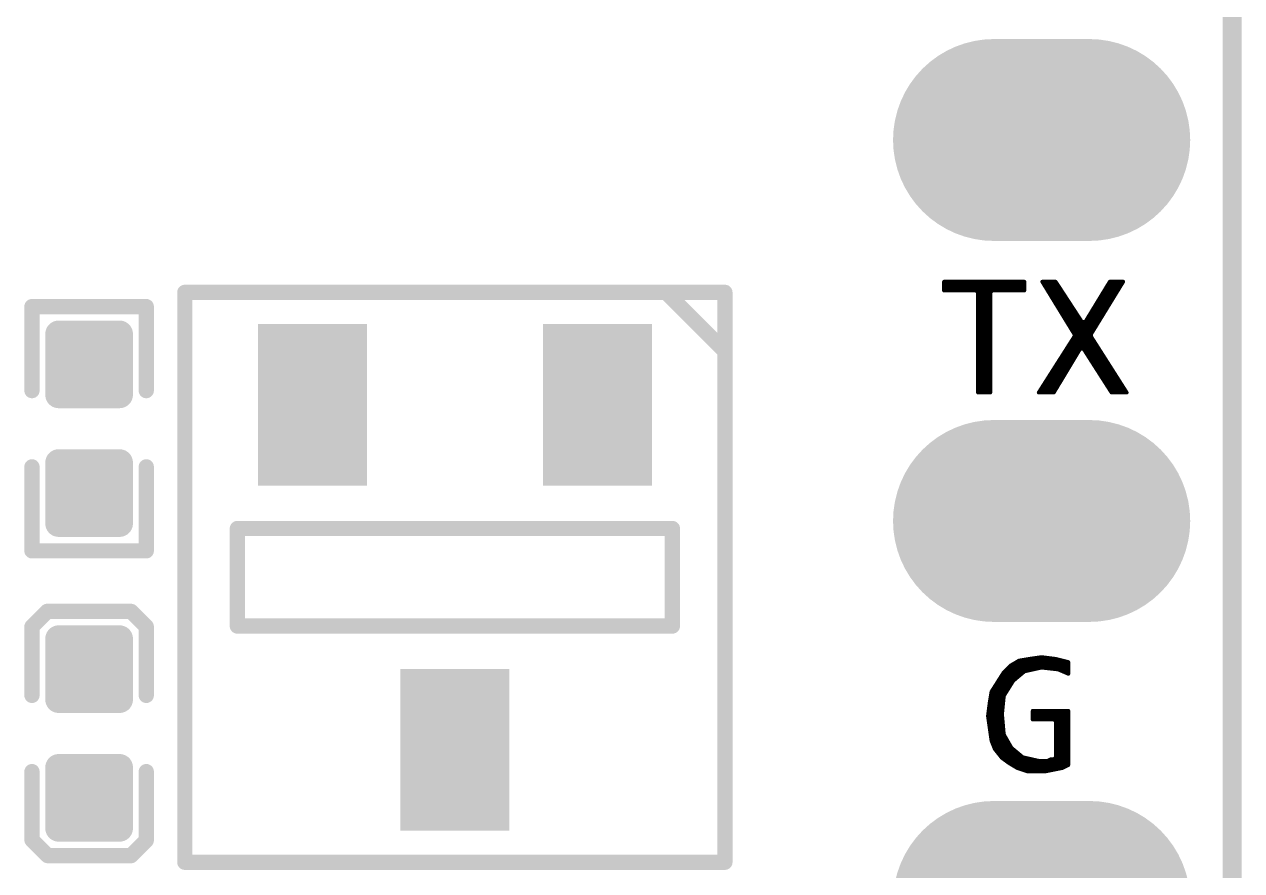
# Model space of a CAD drawing. Extents: x 138.1 to 180, y 20.3 to 82.2.
# Drawn here: x 163.06 to 171.18, y 36.94 to 42.58 of the extents above; entities that cross this region are included whole.
import ezdxf

# ---------------------------------------------------------------- set-up
doc = ezdxf.new("R2010")
doc.units = 0
doc.header["$MEASUREMENT"] = 0
doc.layers.get('0').update_dxf_attribs({"linetype": 'CONTINUOUS'})
doc.layers.add('SILKTOP_PHO', color=251, linetype='CONTINUOUS')

# ---------------------------------------------------------------- blocks, each defined once
blk = doc.blocks.new('ROUND_1')
at = {"const_width": 0.0127}
blk.add_lwpolyline([(-0.00635, 0, 1), (0.00635, 0, 1)], format="xyb", close=True, dxfattribs=at)
blk = doc.blocks.new('ROUND_33')
at = {"const_width": 0.0508}
blk.add_lwpolyline([(-0.0254, 0, 1), (0.0254, 0, 1)], format="xyb", close=True, dxfattribs=at)
blk = doc.blocks.new('RECTANGLE_233')
blk.add_solid([(0.363092, 0.538098), (0.363092, -0.538098), (-0.363092, 0.538098), (-0.363092, -0.538098)])
blk = doc.blocks.new('OBLONG_242')
at = {"const_width": 1.3462}
blk.add_lwpolyline([(0.3175, 0), (-0.3175, 0)], dxfattribs=at)
at = {"const_width": 0.6731}
for points in [[(-0.65405, 0, 1), (0.01905, 0, 1)], [(-0.01905, 0, 1), (0.65405, 0, 1)]]:
    blk.add_lwpolyline(points, format="xyb", close=True, dxfattribs=at)
blk = doc.blocks.new('ROUND_158')
at = {"const_width": 0.0889}
blk.add_lwpolyline([(-0.04445, 0, 1), (0.04445, 0, 1)], format="xyb", close=True, dxfattribs=at)

msp = doc.modelspace()

# ---------------------------------------------------------------- linework, layer by layer
for points, const_width in [([(171.1163, 26.2833), (171.1163, 63.1961)], 0.127), ([(163.2931, 40.1141), (163.2931, 40.5205)], 0.1778), ([(163.2931, 40.5205), (163.6995, 40.5205)], 0.1778), ([(163.3185, 40.1141), (163.3185, 40.5205)], 0.1778), ([(163.4963, 40.1141), (163.4963, 40.5205)], 0.1778), ([(163.6741, 40.1141), (163.6741, 40.5205)], 0.1778), ([(163.6995, 40.5205), (163.6995, 40.1141)], 0.1778), ([(163.2931, 40.3963), (163.6995, 40.3963)], 0.1778), ([(163.2931, 40.2185), (163.6995, 40.2185)], 0.1778), ([(163.6995, 40.1141), (163.2931, 40.1141)], 0.1778), ([(163.2931, 39.2561), (163.2931, 39.6625)], 0.1778), ([(163.2931, 39.6625), (163.6995, 39.6625)], 0.1778), ([(163.3185, 39.2561), (163.3185, 39.6625)], 0.1778), ([(163.4963, 39.2561), (163.4963, 39.6625)], 0.1778), ([(163.6741, 39.2561), (163.6741, 39.6625)], 0.1778), ([(163.6995, 39.6625), (163.6995, 39.2561)], 0.1778), ([(163.2931, 39.5073), (163.6995, 39.5073)], 0.1778), ([(163.2931, 39.3295), (163.6995, 39.3295)], 0.1778), ([(163.6995, 39.2561), (163.2931, 39.2561)], 0.1778), ([(163.2931, 38.0821), (163.2931, 38.4885)], 0.1778), ([(163.2931, 38.4885), (163.6995, 38.4885)], 0.1778), ([(163.3185, 38.0821), (163.3185, 38.4885)], 0.1778), ([(163.4963, 38.0821), (163.4963, 38.4885)], 0.1778), ([(163.6741, 38.0821), (163.6741, 38.4885)], 0.1778), ([(163.6995, 38.4885), (163.6995, 38.0821)], 0.1778), ([(163.2931, 38.4405), (163.6995, 38.4405)], 0.1778), ([(163.2931, 38.2627), (163.6995, 38.2627)], 0.1778), ([(163.2931, 38.0849), (163.6995, 38.0849)], 0.1778), ([(163.6995, 38.0821), (163.2931, 38.0821)], 0.1778), ([(163.2931, 37.2241), (163.2931, 37.6305)], 0.1778), ([(163.2931, 37.6305), (163.6995, 37.6305)], 0.1778), ([(163.3185, 37.2241), (163.3185, 37.6305)], 0.1778), ([(163.4963, 37.2241), (163.4963, 37.6305)], 0.1778), ([(163.6741, 37.2241), (163.6741, 37.6305)], 0.1778), ([(163.6995, 37.6305), (163.6995, 37.2241)], 0.1778), ([(163.2931, 37.5515), (163.6995, 37.5515)], 0.1778), ([(163.2931, 37.3737), (163.6995, 37.3737)], 0.1778), ([(163.6995, 37.2241), (163.2931, 37.2241)], 0.1778)]:
    msp.add_lwpolyline(points, dxfattribs=dict(const_width=const_width))
at = {"layer": 'SILKTOP_PHO'}
for points, const_width in [([(171.1163, 26.2833), (171.1163, 63.1961)], 0.127), ([(164.1346, 40.7976), (164.1346, 36.9978)], 0.1016), ([(167.7348, 40.7976), (164.1346, 40.7976)], 0.1016), ([(164.1346, 36.9978), (164.1346, 40.7976)], 0.1016), ([(164.1346, 40.7976), (167.7348, 40.7976)], 0.1016), ([(167.3495, 40.79), (167.7305, 40.409)], 0.1016), ([(167.7348, 36.9978), (167.7348, 40.7976)], 0.1016), ([(167.7348, 40.7976), (167.7348, 36.9978)], 0.1016), ([(169.7312, 40.8685), (169.1956, 40.8685)], 0.0254), ([(169.1956, 40.8685), (169.1956, 40.81)], 0.0254), ([(169.1956, 40.81), (169.4097, 40.81)], 0.0254), ([(169.2113, 40.81), (169.2113, 40.8685)], 0.0254), ([(169.2367, 40.81), (169.2367, 40.8685)], 0.0254), ([(169.2621, 40.81), (169.2621, 40.8685)], 0.0254), ([(169.2875, 40.81), (169.2875, 40.8685)], 0.0254), ([(169.3129, 40.81), (169.3129, 40.8685)], 0.0254), ([(169.3383, 40.81), (169.3383, 40.8685)], 0.0254), ([(169.3637, 40.81), (169.3637, 40.8685)], 0.0254), ([(169.3891, 40.81), (169.3891, 40.8685)], 0.0254), ([(169.4097, 40.81), (169.4224, 40.7973)], 0.0254), ([(169.4145, 40.8093), (169.4145, 40.8685)], 0.0254), ([(169.4399, 40.1296), (169.4399, 40.8685)], 0.0254), ([(169.4653, 40.1296), (169.4653, 40.8685)], 0.0254), ([(169.4907, 40.1296), (169.4907, 40.8685)], 0.0254), ([(169.5044, 40.7973), (169.5171, 40.81)], 0.0254), ([(169.5161, 40.81), (169.5161, 40.8685)], 0.0254), ([(169.5171, 40.81), (169.7312, 40.81)], 0.0254), ([(169.5415, 40.81), (169.5415, 40.8685)], 0.0254), ([(169.5669, 40.81), (169.5669, 40.8685)], 0.0254), ([(169.5923, 40.81), (169.5923, 40.8685)], 0.0254), ([(169.6177, 40.81), (169.6177, 40.8685)], 0.0254), ([(169.6431, 40.81), (169.6431, 40.8685)], 0.0254), ([(169.6685, 40.81), (169.6685, 40.8685)], 0.0254), ([(169.6939, 40.81), (169.6939, 40.8685)], 0.0254), ([(169.7193, 40.81), (169.7193, 40.8685)], 0.0254), ([(169.7312, 40.81), (169.7312, 40.8685)], 0.0254), ([(169.94, 40.8685), (169.8504, 40.8685)], 0.0254), ([(169.8504, 40.8685), (170.0653, 40.5174)], 0.0254), ([(169.8717, 40.8334), (169.8717, 40.8685)], 0.0254), ([(169.8971, 40.792), (169.8971, 40.8685)], 0.0254), ([(169.9225, 40.7506), (169.9225, 40.8685)], 0.0254), ([(170.1155, 40.5995), (169.94, 40.8685)], 0.0254), ([(169.9479, 40.7092), (169.9479, 40.8565)], 0.0254), ([(169.9733, 40.6678), (169.9733, 40.8174)], 0.0254), ([(170.3005, 40.8685), (170.1369, 40.5997)], 0.0254), ([(170.175, 40.5174), (170.3901, 40.8685)], 0.0254), ([(170.2781, 40.6858), (170.2781, 40.8316)], 0.0254), ([(170.3901, 40.8685), (170.3005, 40.8685)], 0.0254), ([(170.3035, 40.7272), (170.3035, 40.8685)], 0.0254), ([(170.3289, 40.7686), (170.3289, 40.8685)], 0.0254), ([(170.3543, 40.81), (170.3543, 40.8685)], 0.0254), ([(170.3797, 40.8515), (170.3797, 40.8685)], 0.0254), ([(163.8773, 40.7026), (163.1153, 40.7026)], 0.1016), ([(163.1153, 40.7026), (163.1153, 40.1423)], 0.1016), ([(163.8773, 40.1423), (163.8773, 40.7026)], 0.1016), ([(169.4224, 40.7973), (169.4224, 40.1296)], 0.0254), ([(169.5044, 40.1296), (169.5044, 40.7973)], 0.0254), ([(169.9987, 40.6262), (169.9987, 40.7786)], 0.0254), ([(170.0241, 40.5848), (170.0241, 40.7397)], 0.0254), ([(170.2273, 40.6028), (170.2273, 40.7483)], 0.0254), ([(170.2527, 40.6442), (170.2527, 40.79)], 0.0254), ([(170.0495, 40.5433), (170.0495, 40.7006)], 0.0254), ([(170.0749, 40.3747), (170.0749, 40.6617)], 0.0254), ([(170.1765, 40.52), (170.1765, 40.6648)], 0.0254), ([(170.2019, 40.5614), (170.2019, 40.7064)], 0.0254), ([(170.1003, 40.4169), (170.1003, 40.6229)], 0.0254), ([(170.1369, 40.5997), (170.1155, 40.5995)], 0.0254), ([(170.1257, 40.4209), (170.1257, 40.5936)], 0.0254), ([(170.1511, 40.3813), (170.1511, 40.6231)], 0.0254), ([(170.0653, 40.504), (169.827, 40.1296)], 0.0254), ([(170.0653, 40.5174), (170.0653, 40.504)], 0.0254), ([(170.1752, 40.504), (170.175, 40.5174)], 0.0254), ([(170.4135, 40.1296), (170.1752, 40.504)], 0.0254), ([(170.1765, 40.3417), (170.1765, 40.5019)], 0.0254), ([(169.9278, 40.1296), (170.1034, 40.4219)], 0.0254), ([(170.0241, 40.2899), (170.0241, 40.4395)], 0.0254), ([(170.0495, 40.3323), (170.0495, 40.4793)], 0.0254), ([(170.1034, 40.4219), (170.1249, 40.4222)], 0.0254), ([(170.1249, 40.4222), (170.3121, 40.1296)], 0.0254), ([(170.2019, 40.3018), (170.2019, 40.4621)], 0.0254), ([(170.2273, 40.2622), (170.2273, 40.4222)], 0.0254), ([(169.9733, 40.2053), (169.9733, 40.3597)], 0.0254), ([(169.9987, 40.2477), (169.9987, 40.3996)], 0.0254), ([(170.2527, 40.2225), (170.2527, 40.3821)], 0.0254), ([(170.2781, 40.1829), (170.2781, 40.3422)], 0.0254), ([(169.8971, 40.1296), (169.8971, 40.2398)], 0.0254), ([(169.9225, 40.1296), (169.9225, 40.28)], 0.0254), ([(169.9479, 40.1629), (169.9479, 40.3198)], 0.0254), ([(170.3035, 40.143), (170.3035, 40.3023)], 0.0254), ([(170.3289, 40.1296), (170.3289, 40.2624)], 0.0254), ([(169.8463, 40.1296), (169.8463, 40.1601)], 0.0254), ([(169.8717, 40.1296), (169.8717, 40.1999)], 0.0254), ([(170.3543, 40.1296), (170.3543, 40.2225)], 0.0254), ([(170.3797, 40.1296), (170.3797, 40.1827)], 0.0254), ([(169.4224, 40.1296), (169.5044, 40.1296)], 0.0254), ([(169.827, 40.1296), (169.9278, 40.1296)], 0.0254), ([(170.3121, 40.1296), (170.4135, 40.1296)], 0.0254), ([(170.4051, 40.1296), (170.4051, 40.1428)], 0.0254), ([(163.1153, 39.074), (163.1153, 39.6343)], 0.1016), ([(163.8773, 39.6343), (163.8773, 39.074)], 0.1016), ([(164.4846, 39.2228), (164.4846, 38.5726)], 0.1016), ([(167.3848, 39.2228), (164.4846, 39.2228)], 0.1016), ([(167.3848, 38.5726), (167.3848, 39.2228)], 0.1016), ([(163.8773, 39.074), (163.1153, 39.074)], 0.1016), ([(163.2169, 38.6706), (163.1153, 38.569)], 0.1016), ([(163.7757, 38.6706), (163.2169, 38.6706)], 0.1016), ([(163.8773, 38.569), (163.7757, 38.6706)], 0.1016), ([(163.1153, 38.569), (163.1153, 38.1103)], 0.1016), ([(163.8773, 38.1103), (163.8773, 38.569)], 0.1016), ([(164.4846, 38.5726), (167.3848, 38.5726)], 0.1016), ([(169.6388, 38.3087), (169.5931, 38.2629)], 0.0254), ([(169.6952, 38.3424), (169.6388, 38.3087)], 0.0254), ([(169.6431, 38.1855), (169.6431, 38.3112)], 0.0254), ([(169.6685, 38.2172), (169.6685, 38.3264)], 0.0254), ([(169.6939, 38.2386), (169.6939, 38.3417)], 0.0254), ([(169.7643, 38.3539), (169.6952, 38.3424)], 0.0254), ([(169.7193, 38.2596), (169.7193, 38.3465)], 0.0254), ([(169.7356, 38.2713), (169.843, 38.2952)], 0.0254), ([(169.7447, 38.2734), (169.7447, 38.3506)], 0.0254), ([(169.846, 38.3656), (169.7643, 38.3539)], 0.0254), ([(169.7701, 38.2789), (169.7701, 38.3546)], 0.0254), ([(169.7955, 38.2848), (169.7955, 38.3584)], 0.0254), ([(169.8209, 38.2904), (169.8209, 38.362)], 0.0254), ([(169.843, 38.2952), (169.8473, 38.2954)], 0.0254), ([(169.939, 38.3539), (169.846, 38.3656)], 0.0254), ([(169.8463, 38.2954), (169.8463, 38.3656)], 0.0254), ([(169.8473, 38.2954), (169.9548, 38.2835)], 0.0254), ([(169.8717, 38.2927), (169.8717, 38.3623)], 0.0254), ([(169.8971, 38.2899), (169.8971, 38.3592)], 0.0254), ([(169.9225, 38.2871), (169.9225, 38.3559)], 0.0254), ([(170.0241, 38.3325), (169.939, 38.3539)], 0.0254), ([(169.9479, 38.2843), (169.9479, 38.3518)], 0.0254), ([(169.9733, 38.2761), (169.9733, 38.3455)], 0.0254), ([(169.9987, 38.2652), (169.9987, 38.3391)], 0.0254), ([(170.0241, 38.2543), (170.0241, 38.3328)], 0.0254), ([(170.0241, 38.2543), (170.0241, 38.3325)], 0.0254), ([(169.5931, 38.2629), (169.5118, 38.1349)], 0.0254), ([(169.5669, 37.7115), (169.5669, 38.2218)], 0.0254), ([(169.5923, 38.0839), (169.5923, 38.2617)], 0.0254), ([(169.6177, 38.1448), (169.6177, 38.2876)], 0.0254), ([(169.6586, 38.2091), (169.7302, 38.2688)], 0.0254), ([(169.7302, 38.2688), (169.7356, 38.2713)], 0.0254), ([(169.9548, 38.2835), (169.9583, 38.2825)], 0.0254), ([(169.9583, 38.2825), (170.0241, 38.2543)], 0.0254), ([(169.5118, 38.1349), (169.5004, 38.0661)], 0.0254), ([(169.5161, 37.7981), (169.5161, 38.1418)], 0.0254), ([(169.5415, 37.7433), (169.5415, 38.1817)], 0.0254), ([(169.5964, 38.1105), (169.6561, 38.206)], 0.0254), ([(169.6561, 38.206), (169.6586, 38.2091)], 0.0254), ([(169.5004, 38.0661), (169.4884, 37.9726)], 0.0254), ([(169.5824, 37.9856), (169.5943, 38.1049)], 0.0254), ([(169.5943, 38.1049), (169.5964, 38.1105)], 0.0254), ([(169.4884, 37.9726), (169.512, 37.8085)], 0.0254), ([(169.4907, 37.9574), (169.4907, 37.9899)], 0.0254), ([(169.5824, 37.9843), (169.5824, 37.9856)], 0.0254), ([(169.5824, 37.9833), (169.5824, 37.9843)], 0.0254), ([(169.5943, 37.852), (169.5824, 37.9833)], 0.0254), ([(170.0241, 38.0074), (169.7869, 38.0074)], 0.0254), ([(169.7869, 38.0074), (169.7869, 37.9492)], 0.0254), ([(169.7955, 37.9492), (169.7955, 38.0074)], 0.0254), ([(169.8209, 37.9492), (169.8209, 38.0074)], 0.0254), ([(169.8463, 37.9492), (169.8463, 38.0074)], 0.0254), ([(169.8717, 37.9492), (169.8717, 38.0074)], 0.0254), ([(169.8971, 37.9492), (169.8971, 38.0074)], 0.0254), ([(169.9225, 37.9492), (169.9225, 38.0074)], 0.0254), ([(169.9479, 37.619), (169.9479, 38.0074)], 0.0254), ([(169.9733, 37.6241), (169.9733, 38.0074)], 0.0254), ([(169.9987, 37.6333), (169.9987, 38.0074)], 0.0254), ([(170.0241, 37.646), (170.0241, 38.0074)], 0.0254), ([(170.0241, 37.646), (170.0241, 38.0074)], 0.0254), ([(169.7869, 37.9492), (169.9294, 37.9492)], 0.0254), ([(169.9294, 37.9492), (169.9421, 37.9365)], 0.0254), ([(169.9421, 37.9365), (169.9421, 37.6978)], 0.0254), ([(169.512, 37.8085), (169.5346, 37.7521)], 0.0254), ([(169.5923, 37.6858), (169.5923, 37.8751)], 0.0254), ([(169.5961, 37.8466), (169.5943, 37.852)], 0.0254), ([(169.6439, 37.7631), (169.5961, 37.8466)], 0.0254), ([(169.6177, 37.6668), (169.6177, 37.8088)], 0.0254), ([(169.5346, 37.7521), (169.5801, 37.695)], 0.0254), ([(169.6431, 37.6503), (169.6431, 37.7643)], 0.0254), ([(169.6467, 37.7598), (169.6439, 37.7631)], 0.0254), ([(169.7183, 37.7001), (169.6467, 37.7598)], 0.0254), ([(169.6685, 37.635), (169.6685, 37.7415)], 0.0254), ([(169.5801, 37.695), (169.6261, 37.6607)], 0.0254), ([(169.6261, 37.6607), (169.684, 37.6259)], 0.0254), ([(169.6939, 37.6226), (169.6939, 37.7204)], 0.0254), ([(169.7236, 37.6973), (169.7183, 37.7001)], 0.0254), ([(169.7193, 37.614), (169.7193, 37.6993)], 0.0254), ([(169.8311, 37.6734), (169.7236, 37.6973)], 0.0254), ([(169.7447, 37.6056), (169.7447, 37.6927)], 0.0254), ([(169.7701, 37.603), (169.7701, 37.6871)], 0.0254), ([(169.7955, 37.603), (169.7955, 37.6813)], 0.0254), ([(169.8209, 37.603), (169.8209, 37.6757)], 0.0254), ([(169.8339, 37.6731), (169.8311, 37.6734)], 0.0254), ([(169.8816, 37.6731), (169.8339, 37.6731)], 0.0254), ([(169.8463, 37.603), (169.8463, 37.6731)], 0.0254), ([(169.8717, 37.6038), (169.8717, 37.6731)], 0.0254), ([(169.8875, 37.6744), (169.8816, 37.6731)], 0.0254), ([(169.9085, 37.6851), (169.8875, 37.6744)], 0.0254), ([(169.8971, 37.6089), (169.8971, 37.6795)], 0.0254), ([(169.9294, 37.6851), (169.9085, 37.6851)], 0.0254), ([(169.9225, 37.614), (169.9225, 37.6851)], 0.0254), ([(169.9421, 37.6978), (169.9294, 37.6851)], 0.0254), ([(169.985, 37.6264), (170.0241, 37.646)], 0.0254), ([(163.1153, 37.1469), (163.1153, 37.6023)], 0.1016), ([(163.8773, 37.6023), (163.8773, 37.1436)], 0.1016), ([(169.684, 37.6259), (169.7523, 37.603)], 0.0254), ([(169.7523, 37.603), (169.8684, 37.603)], 0.0254), ([(169.8684, 37.603), (169.985, 37.6264)], 0.0254), ([(163.2202, 37.042), (163.1153, 37.1469)], 0.1016), ([(163.8773, 37.1436), (163.776, 37.042)], 0.1016), ([(163.776, 37.042), (163.2202, 37.042)], 0.1016), ([(164.1346, 36.9978), (167.7348, 36.9978)], 0.1016), ([(167.7348, 36.9978), (164.1346, 36.9978)], 0.1016)]:
    msp.add_lwpolyline(points, dxfattribs=dict(at, const_width=const_width))

# ---------------------------------------------------------------- block references
for name, p in [('OBLONG_242', (169.8463, 41.8133)), ('ROUND_158', (163.2931, 40.5205)), ('ROUND_158', (163.3185, 40.5205)), ('ROUND_158', (163.4963, 40.5205)), ('ROUND_158', (163.6741, 40.5205)), ('ROUND_158', (163.6995, 40.5205)), ('RECTANGLE_233', (164.9847, 40.0478)), ('RECTANGLE_233', (166.8847, 40.0478)), ('ROUND_158', (163.2931, 40.3963)), ('ROUND_158', (163.6995, 40.3963)), ('ROUND_158', (163.2931, 40.2185)), ('ROUND_158', (163.6995, 40.2185)), ('ROUND_158', (163.2931, 40.1141)), ('ROUND_158', (163.2931, 40.1141)), ('ROUND_158', (163.3185, 40.1141)), ('ROUND_158', (163.4963, 40.1141)), ('ROUND_158', (163.6741, 40.1141)), ('ROUND_158', (163.6995, 40.1141)), ('OBLONG_242', (169.8463, 39.2733)), ('ROUND_158', (163.2931, 39.6625)), ('ROUND_158', (163.3185, 39.6625)), ('ROUND_158', (163.4963, 39.6625)), ('ROUND_158', (163.6741, 39.6625)), ('ROUND_158', (163.6995, 39.6625)), ('ROUND_158', (163.2931, 39.5073)), ('ROUND_158', (163.6995, 39.5073)), ('ROUND_158', (163.2931, 39.3295)), ('ROUND_158', (163.6995, 39.3295)), ('ROUND_158', (163.2931, 39.2561)), ('ROUND_158', (163.2931, 39.2561)), ('ROUND_158', (163.3185, 39.2561)), ('ROUND_158', (163.4963, 39.2561)), ('ROUND_158', (163.6741, 39.2561)), ('ROUND_158', (163.6995, 39.2561)), ('ROUND_158', (163.2931, 38.4885)), ('ROUND_158', (163.3185, 38.4885)), ('ROUND_158', (163.4963, 38.4885)), ('ROUND_158', (163.6741, 38.4885)), ('ROUND_158', (163.6995, 38.4885)), ('ROUND_158', (163.2931, 38.4405)), ('ROUND_158', (163.6995, 38.4405)), ('ROUND_158', (163.2931, 38.2627)), ('ROUND_158', (163.6995, 38.2627)), ('RECTANGLE_233', (165.9347, 37.7476)), ('ROUND_158', (163.2931, 38.0849)), ('ROUND_158', (163.2931, 38.0821)), ('ROUND_158', (163.2931, 38.0821)), ('ROUND_158', (163.3185, 38.0821)), ('ROUND_158', (163.4963, 38.0821)), ('ROUND_158', (163.6741, 38.0821)), ('ROUND_158', (163.6995, 38.0849)), ('ROUND_158', (163.6995, 38.0821)), ('ROUND_158', (163.2931, 37.6305)), ('ROUND_158', (163.3185, 37.6305)), ('ROUND_158', (163.4963, 37.6305)), ('ROUND_158', (163.6741, 37.6305)), ('ROUND_158', (163.6995, 37.6305)), ('ROUND_158', (163.2931, 37.5515)), ('ROUND_158', (163.6995, 37.5515)), ('ROUND_158', (163.2931, 37.3737)), ('ROUND_158', (163.6995, 37.3737)), ('OBLONG_242', (169.8463, 36.7333)), ('ROUND_158', (163.2931, 37.2241)), ('ROUND_158', (163.2931, 37.2241)), ('ROUND_158', (163.3185, 37.2241)), ('ROUND_158', (163.4963, 37.2241)), ('ROUND_158', (163.6741, 37.2241)), ('ROUND_158', (163.6995, 37.2241))]:
    msp.add_blockref(name, p)
for name, p in [('ROUND_33', (164.1346, 40.7976)), ('ROUND_33', (164.1346, 40.7976)), ('ROUND_33', (164.1346, 40.7976)), ('ROUND_33', (167.3495, 40.79)), ('ROUND_33', (167.7348, 40.7976)), ('ROUND_33', (167.7348, 40.7976)), ('ROUND_33', (167.7348, 40.7976)), ('ROUND_1', (169.1956, 40.8685)), ('ROUND_1', (169.1956, 40.81)), ('ROUND_1', (169.2113, 40.8685)), ('ROUND_1', (169.2113, 40.81)), ('ROUND_1', (169.2367, 40.8685)), ('ROUND_1', (169.2367, 40.81)), ('ROUND_1', (169.2621, 40.8685)), ('ROUND_1', (169.2621, 40.81)), ('ROUND_1', (169.2875, 40.8685)), ('ROUND_1', (169.2875, 40.81)), ('ROUND_1', (169.3129, 40.8685)), ('ROUND_1', (169.3129, 40.81)), ('ROUND_1', (169.3383, 40.8685)), ('ROUND_1', (169.3383, 40.81)), ('ROUND_1', (169.3637, 40.8685)), ('ROUND_1', (169.3637, 40.81)), ('ROUND_1', (169.3891, 40.8685)), ('ROUND_1', (169.3891, 40.81)), ('ROUND_1', (169.4097, 40.81)), ('ROUND_1', (169.4145, 40.8685)), ('ROUND_1', (169.4145, 40.8093)), ('ROUND_1', (169.4399, 40.8685)), ('ROUND_1', (169.4653, 40.8685)), ('ROUND_1', (169.4907, 40.8685)), ('ROUND_1', (169.5161, 40.8685)), ('ROUND_1', (169.5161, 40.81)), ('ROUND_1', (169.5171, 40.81)), ('ROUND_1', (169.5415, 40.8685)), ('ROUND_1', (169.5415, 40.81)), ('ROUND_1', (169.5669, 40.8685)), ('ROUND_1', (169.5669, 40.81)), ('ROUND_1', (169.5923, 40.8685)), ('ROUND_1', (169.5923, 40.81)), ('ROUND_1', (169.6177, 40.8685)), ('ROUND_1', (169.6177, 40.81)), ('ROUND_1', (169.6431, 40.8685)), ('ROUND_1', (169.6431, 40.81)), ('ROUND_1', (169.6685, 40.8685)), ('ROUND_1', (169.6685, 40.81)), ('ROUND_1', (169.6939, 40.8685)), ('ROUND_1', (169.6939, 40.81)), ('ROUND_1', (169.7193, 40.8685)), ('ROUND_1', (169.7193, 40.81)), ('ROUND_1', (169.7312, 40.8685)), ('ROUND_1', (169.7312, 40.8685)), ('ROUND_1', (169.7312, 40.81)), ('ROUND_1', (169.8504, 40.8685)), ('ROUND_1', (169.8717, 40.8685)), ('ROUND_1', (169.8717, 40.8334)), ('ROUND_1', (169.8971, 40.8685)), ('ROUND_1', (169.9225, 40.8685)), ('ROUND_1', (169.94, 40.8685)), ('ROUND_1', (169.9479, 40.8565)), ('ROUND_1', (169.9733, 40.8174)), ('ROUND_1', (170.2781, 40.8316)), ('ROUND_1', (170.3005, 40.8685)), ('ROUND_1', (170.3035, 40.8685)), ('ROUND_1', (170.3289, 40.8685)), ('ROUND_1', (170.3543, 40.8685)), ('ROUND_1', (170.3543, 40.81)), ('ROUND_1', (170.3797, 40.8685)), ('ROUND_1', (170.3797, 40.8515)), ('ROUND_1', (170.3901, 40.8685)), ('ROUND_33', (163.1153, 40.7026)), ('ROUND_33', (163.8773, 40.7026)), ('ROUND_1', (169.4224, 40.7973)), ('ROUND_1', (169.5044, 40.7973)), ('ROUND_1', (169.8971, 40.792)), ('ROUND_1', (169.9225, 40.7506)), ('ROUND_1', (169.9987, 40.7786)), ('ROUND_1', (170.0241, 40.7397)), ('ROUND_1', (170.2273, 40.7483)), ('ROUND_1', (170.2527, 40.79)), ('ROUND_1', (170.3035, 40.7272)), ('ROUND_1', (170.3289, 40.7686)), ('ROUND_1', (169.9479, 40.7092)), ('ROUND_1', (169.9733, 40.6678)), ('ROUND_1', (170.0495, 40.7006)), ('ROUND_1', (170.0749, 40.6617)), ('ROUND_1', (170.1765, 40.6648)), ('ROUND_1', (170.2019, 40.7064)), ('ROUND_1', (170.2781, 40.6858)), ('ROUND_1', (169.9987, 40.6262)), ('ROUND_1', (170.0241, 40.5848)), ('ROUND_1', (170.1003, 40.6229)), ('ROUND_1', (170.1155, 40.5995)), ('ROUND_1', (170.1257, 40.5936)), ('ROUND_1', (170.1369, 40.5997)), ('ROUND_1', (170.1511, 40.6231)), ('ROUND_1', (170.2273, 40.6028)), ('ROUND_1', (170.2527, 40.6442)), ('ROUND_1', (170.0495, 40.5433)), ('ROUND_1', (170.0653, 40.5174)), ('ROUND_1', (170.0653, 40.504)), ('ROUND_1', (170.175, 40.5174)), ('ROUND_1', (170.1752, 40.504)), ('ROUND_1', (170.1765, 40.52)), ('ROUND_1', (170.1765, 40.5019)), ('ROUND_1', (170.2019, 40.5614)), ('ROUND_33', (167.7305, 40.409)), ('ROUND_1', (170.0241, 40.4395)), ('ROUND_1', (170.0495, 40.4793)), ('ROUND_1', (170.1003, 40.4169)), ('ROUND_1', (170.1034, 40.4219)), ('ROUND_1', (170.1249, 40.4222)), ('ROUND_1', (170.1257, 40.4209)), ('ROUND_1', (170.2019, 40.4621)), ('ROUND_1', (170.2273, 40.4222)), ('ROUND_1', (169.9733, 40.3597)), ('ROUND_1', (169.9987, 40.3996)), ('ROUND_1', (170.0495, 40.3323)), ('ROUND_1', (170.0749, 40.3747)), ('ROUND_1', (170.1511, 40.3813)), ('ROUND_1', (170.1765, 40.3417)), ('ROUND_1', (170.2527, 40.3821)), ('ROUND_1', (170.2781, 40.3422)), ('ROUND_1', (169.8971, 40.2398)), ('ROUND_1', (169.9225, 40.28)), ('ROUND_1', (169.9479, 40.3198)), ('ROUND_1', (169.9987, 40.2477)), ('ROUND_1', (170.0241, 40.2899)), ('ROUND_1', (170.2019, 40.3018)), ('ROUND_1', (170.2273, 40.2622)), ('ROUND_1', (170.3035, 40.3023)), ('ROUND_1', (170.3289, 40.2624)), ('ROUND_33', (163.1153, 40.1423)), ('ROUND_33', (163.8773, 40.1423)), ('ROUND_1', (169.8463, 40.1601)), ('ROUND_1', (169.8717, 40.1999)), ('ROUND_1', (169.9479, 40.1629)), ('ROUND_1', (169.9733, 40.2053)), ('ROUND_1', (170.2527, 40.2225)), ('ROUND_1', (170.2781, 40.1829)), ('ROUND_1', (170.3543, 40.2225)), ('ROUND_1', (170.3797, 40.1827)), ('ROUND_1', (169.4224, 40.1296)), ('ROUND_1', (169.4399, 40.1296)), ('ROUND_1', (169.4653, 40.1296)), ('ROUND_1', (169.4907, 40.1296)), ('ROUND_1', (169.5044, 40.1296)), ('ROUND_1', (169.827, 40.1296)), ('ROUND_1', (169.8463, 40.1296)), ('ROUND_1', (169.8717, 40.1296)), ('ROUND_1', (169.8971, 40.1296)), ('ROUND_1', (169.9225, 40.1296)), ('ROUND_1', (169.9278, 40.1296)), ('ROUND_1', (170.3035, 40.143)), ('ROUND_1', (170.3121, 40.1296)), ('ROUND_1', (170.3289, 40.1296)), ('ROUND_1', (170.3543, 40.1296)), ('ROUND_1', (170.3797, 40.1296)), ('ROUND_1', (170.4051, 40.1428)), ('ROUND_1', (170.4051, 40.1296)), ('ROUND_1', (170.4135, 40.1296)), ('ROUND_1', (170.4135, 40.1296)), ('ROUND_33', (163.1153, 39.6343)), ('ROUND_33', (163.8773, 39.6343)), ('ROUND_33', (164.4846, 39.2228)), ('ROUND_33', (164.4846, 39.2228)), ('ROUND_33', (167.3848, 39.2228)), ('ROUND_33', (163.1153, 39.074)), ('ROUND_33', (163.8773, 39.074)), ('ROUND_33', (163.2169, 38.6706)), ('ROUND_33', (163.7757, 38.6706)), ('ROUND_33', (163.1153, 38.569)), ('ROUND_33', (163.8773, 38.569)), ('ROUND_33', (164.4846, 38.5726)), ('ROUND_33', (167.3848, 38.5726)), ('ROUND_1', (169.6388, 38.3087)), ('ROUND_1', (169.6431, 38.3112)), ('ROUND_1', (169.6685, 38.3264)), ('ROUND_1', (169.6939, 38.3417)), ('ROUND_1', (169.6952, 38.3424)), ('ROUND_1', (169.7193, 38.3465)), ('ROUND_1', (169.7447, 38.3506)), ('ROUND_1', (169.7643, 38.3539)), ('ROUND_1', (169.7701, 38.3546)), ('ROUND_1', (169.7955, 38.3584)), ('ROUND_1', (169.8209, 38.362)), ('ROUND_1', (169.843, 38.2952)), ('ROUND_1', (169.846, 38.3656)), ('ROUND_1', (169.8463, 38.3656)), ('ROUND_1', (169.8463, 38.2954)), ('ROUND_1', (169.8473, 38.2954)), ('ROUND_1', (169.8717, 38.3623)), ('ROUND_1', (169.8717, 38.2927)), ('ROUND_1', (169.8971, 38.3592)), ('ROUND_1', (169.9225, 38.3559)), ('ROUND_1', (169.939, 38.3539)), ('ROUND_1', (169.9479, 38.3518)), ('ROUND_1', (169.9733, 38.3455)), ('ROUND_1', (169.9987, 38.3391)), ('ROUND_1', (170.0241, 38.3328)), ('ROUND_1', (170.0241, 38.3325)), ('ROUND_1', (170.0241, 38.3325)), ('ROUND_1', (169.5669, 38.2218)), ('ROUND_1', (169.5923, 38.2617)), ('ROUND_1', (169.5931, 38.2629)), ('ROUND_1', (169.6177, 38.2876)), ('ROUND_1', (169.6685, 38.2172)), ('ROUND_1', (169.6939, 38.2386)), ('ROUND_1', (169.7193, 38.2596)), ('ROUND_1', (169.7302, 38.2688)), ('ROUND_1', (169.7356, 38.2713)), ('ROUND_1', (169.7447, 38.2734)), ('ROUND_1', (169.7701, 38.2789)), ('ROUND_1', (169.7955, 38.2848)), ('ROUND_1', (169.8209, 38.2904)), ('ROUND_1', (169.8971, 38.2899)), ('ROUND_1', (169.9225, 38.2871)), ('ROUND_1', (169.9479, 38.2843)), ('ROUND_1', (169.9548, 38.2835)), ('ROUND_1', (169.9583, 38.2825)), ('ROUND_1', (169.9733, 38.2761)), ('ROUND_1', (169.9987, 38.2652)), ('ROUND_1', (170.0241, 38.2543)), ('ROUND_1', (170.0241, 38.2543)), ('ROUND_33', (163.1153, 38.1103)), ('ROUND_33', (163.8773, 38.1103)), ('ROUND_1', (169.5118, 38.1349)), ('ROUND_1', (169.5161, 38.1418)), ('ROUND_1', (169.5415, 38.1817)), ('ROUND_1', (169.6177, 38.1448)), ('ROUND_1', (169.6431, 38.1855)), ('ROUND_1', (169.6561, 38.206)), ('ROUND_1', (169.6586, 38.2091)), ('ROUND_1', (169.5004, 38.0661)), ('ROUND_1', (169.5923, 38.0839)), ('ROUND_1', (169.5943, 38.1049)), ('ROUND_1', (169.5964, 38.1105)), ('ROUND_1', (169.4884, 37.9726)), ('ROUND_1', (169.4907, 37.9899)), ('ROUND_1', (169.5824, 37.9856)), ('ROUND_1', (169.5824, 37.9843)), ('ROUND_1', (169.5824, 37.9833)), ('ROUND_1', (169.7869, 38.0074)), ('ROUND_1', (169.7955, 38.0074)), ('ROUND_1', (169.8209, 38.0074)), ('ROUND_1', (169.8463, 38.0074)), ('ROUND_1', (169.8717, 38.0074)), ('ROUND_1', (169.8971, 38.0074)), ('ROUND_1', (169.9225, 38.0074)), ('ROUND_1', (169.9479, 38.0074)), ('ROUND_1', (169.9733, 38.0074)), ('ROUND_1', (169.9987, 38.0074)), ('ROUND_1', (170.0241, 38.0074)), ('ROUND_1', (170.0241, 38.0074)), ('ROUND_1', (169.4907, 37.9574)), ('ROUND_1', (169.7869, 37.9492)), ('ROUND_1', (169.7955, 37.9492)), ('ROUND_1', (169.8209, 37.9492)), ('ROUND_1', (169.8463, 37.9492)), ('ROUND_1', (169.8717, 37.9492)), ('ROUND_1', (169.8971, 37.9492)), ('ROUND_1', (169.9225, 37.9492)), ('ROUND_1', (169.9294, 37.9492)), ('ROUND_1', (169.9421, 37.9365)), ('ROUND_1', (169.512, 37.8085)), ('ROUND_1', (169.5923, 37.8751)), ('ROUND_1', (169.5943, 37.852)), ('ROUND_1', (169.5961, 37.8466)), ('ROUND_1', (169.6177, 37.8088)), ('ROUND_1', (169.5161, 37.7981)), ('ROUND_1', (169.5346, 37.7521)), ('ROUND_1', (169.5415, 37.7433)), ('ROUND_1', (169.6431, 37.7643)), ('ROUND_1', (169.6439, 37.7631)), ('ROUND_1', (169.6467, 37.7598)), ('ROUND_1', (169.6685, 37.7415)), ('ROUND_1', (169.5669, 37.7115)), ('ROUND_1', (169.5801, 37.695)), ('ROUND_1', (169.5923, 37.6858)), ('ROUND_1', (169.6177, 37.6668)), ('ROUND_1', (169.6261, 37.6607)), ('ROUND_1', (169.6431, 37.6503)), ('ROUND_1', (169.6939, 37.7204)), ('ROUND_1', (169.7183, 37.7001)), ('ROUND_1', (169.7193, 37.6993)), ('ROUND_1', (169.7236, 37.6973)), ('ROUND_1', (169.7447, 37.6927)), ('ROUND_1', (169.7701, 37.6871)), ('ROUND_1', (169.7955, 37.6813)), ('ROUND_1', (169.8209, 37.6757)), ('ROUND_1', (169.8311, 37.6734)), ('ROUND_1', (169.8339, 37.6731)), ('ROUND_1', (169.8463, 37.6731)), ('ROUND_1', (169.8717, 37.6731)), ('ROUND_1', (169.8816, 37.6731)), ('ROUND_1', (169.8875, 37.6744)), ('ROUND_1', (169.8971, 37.6795)), ('ROUND_1', (169.9085, 37.6851)), ('ROUND_1', (169.9225, 37.6851)), ('ROUND_1', (169.9294, 37.6851)), ('ROUND_1', (169.9421, 37.6978)), ('ROUND_1', (170.0241, 37.646)), ('ROUND_1', (170.0241, 37.646)), ('ROUND_33', (163.1153, 37.6023)), ('ROUND_33', (163.8773, 37.6023)), ('ROUND_1', (169.6685, 37.635)), ('ROUND_1', (169.684, 37.6259)), ('ROUND_1', (169.6939, 37.6226)), ('ROUND_1', (169.7193, 37.614)), ('ROUND_1', (169.7447, 37.6056)), ('ROUND_1', (169.7523, 37.603)), ('ROUND_1', (169.7701, 37.603)), ('ROUND_1', (169.7955, 37.603)), ('ROUND_1', (169.8209, 37.603)), ('ROUND_1', (169.8463, 37.603)), ('ROUND_1', (169.8684, 37.603)), ('ROUND_1', (169.8717, 37.6038)), ('ROUND_1', (169.8971, 37.6089)), ('ROUND_1', (169.9225, 37.614)), ('ROUND_1', (169.9479, 37.619)), ('ROUND_1', (169.9733, 37.6241)), ('ROUND_1', (169.985, 37.6264)), ('ROUND_1', (169.9987, 37.6333)), ('ROUND_33', (163.1153, 37.1469)), ('ROUND_33', (163.8773, 37.1436)), ('ROUND_33', (163.2202, 37.042)), ('ROUND_33', (163.776, 37.042)), ('ROUND_33', (164.1346, 36.9978)), ('ROUND_33', (164.1346, 36.9978)), ('ROUND_33', (167.7348, 36.9978)), ('ROUND_33', (167.7348, 36.9978))]:
    msp.add_blockref(name, p, dxfattribs=at)

doc.saveas('drawing.dxf')
